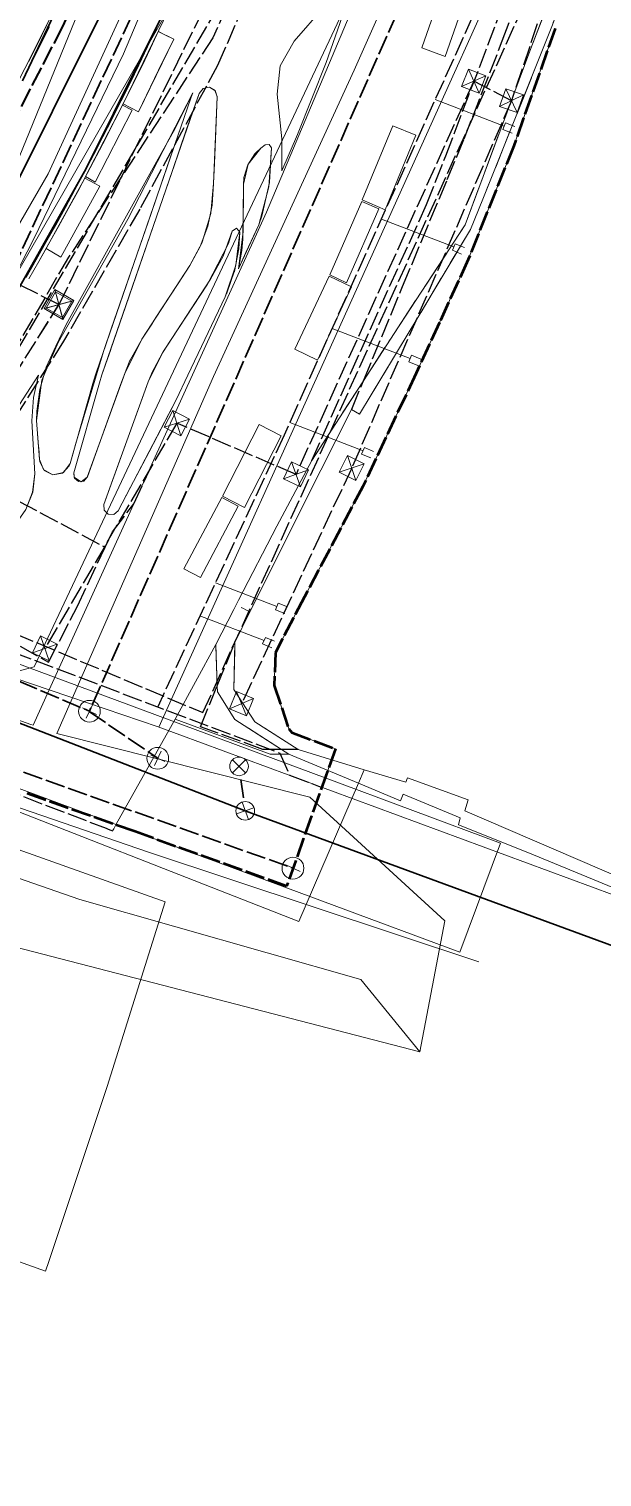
# Model space of a CAD drawing. Header units: metres. Extents: x 105014 to 106600, y 111320 to 118425.
# Drawn here: x 106067 to 106103.9, y 115532.5 to 115625.7 of the extents above; entities that cross this region are included whole.
import ezdxf

# ---------------------------------------------------------------- set-up
doc = ezdxf.new("R2010")
doc.units = ezdxf.units.M
doc.linetypes.add('DASHDOT', pattern=[3.556, 2.54, -0.508, 0, -0.508])
doc.linetypes.add('DASHED', pattern=[1.524, 1.27, -0.254])
for name, color, linetype, lineweight in [('00-BASE-LIMITE', 7, 'DASHED', 50), ('00-BASE-UE', 42, 'DASHED', 25), ('10-PAV-BOCACALLE', 9, 'CONTINUOUS', 13), ('10-PAV-CALZADA-MIXTA', 8, 'CONTINUOUS', 30), ('10-PAV-SARDINEL', 252, 'CONTINUOUS', 13), ('20-EP-ZONA-DURA', 253, 'CONTINUOUS', 13), ('20-EP-ZONA-VERDE', 84, 'CONTINUOUS', 13), ('30-RED-ENEL-NODOS', 11, 'CONTINUOUS', 13), ('30-RED-ENEL-PROY', 1, 'DASHED', 25), ('30-RED-ETB-EXIST', 145, 'CONTINUOUS', 13), ('30-RED-ETB-PROY', 5, 'DASHED', 25), ('30-RED-MOVISTAR-CAMARA', 141, 'CONTINUOUS', 13), ('30-RED-MOVISTAR-PROY', 4, 'DASHED', 25), ('30-RED-VANTI-EXIST', 52, 'CONTINUOUS', 13), ('30-RED-VANTI-PROY', 2, 'DASHED', 25), ('30-RED-VANTI-RETIRO', 8, 'DASHDOT', 13), ('35-RH-ACUE-DOMICILIARIA', 152, 'CONTINUOUS', 9), ('35-RH-ACUE-MATRIZ-PJ', 150, 'DASHED', 40), ('35-RH-ACUE-MENOR-EXIST', 151, 'CONTINUOUS', 13), ('35-RH-ACUE-MENOR-PROY', 5, 'DASHED', 25), ('35-RH-PLUV-COLECTOR', 96, 'CONTINUOUS', 30), ('35-RH-PLUV-NODOS', 94, 'CONTINUOUS', 13), ('36-RH-SAN-COLECTOR-PROY', 6, 'DASHED', 35), ('36-RH-SAN-POZOS', 216, 'CONTINUOUS', 13), ('60-PREDIAL-LOTE', 42, 'CONTINUOUS', 13)]:
    doc.layers.add(name, color=color, linetype=linetype, lineweight=lineweight)

# ---------------------------------------------------------------- blocks, each defined once
blk = doc.blocks.new('CAJA_ENEL')
for p, q in [((-0.6, -0.6), (0.6, 0.6)), ((-0.6, 0.6), (0.6, -0.6))]:
    blk.add_line(p, q)
blk.add_lwpolyline([(-0.6, -0.6), (0.6, -0.6), (0.6, 0.6), (-0.6, 0.6)], close=True)
blk = doc.blocks.new('CAM_MOV_CS_276')
for p, q in [((-0.7, -0.7), (0.7, 0.7)), ((-0.7, 0.7), (0.7, -0.7))]:
    blk.add_line(p, q)
blk.add_lwpolyline([(-0.7, -0.7), (0.7, -0.7), (0.7, 0.7), (-0.7, 0.7)], close=True)
blk = doc.blocks.new('POZO_SAN')
for p, q in [((-0.5, 0), (0.5, 0)), ((0, -0.5), (0, 0.5))]:
    blk.add_line(p, q)
blk.add_circle((0, 0), 0.7)
blk = doc.blocks.new('POZO_PLUV')
for p, q in [((-0.42, -0.42), (0.42, 0.42)), ((-0.42, 0.42), (0.42, -0.42))]:
    blk.add_line(p, q)
blk.add_circle((0, 0), 0.6)

msp = doc.modelspace()

# ---------------------------------------------------------------- linework, layer by layer
at = {"layer": '00-BASE-LIMITE'}
msp.add_lwpolyline([(106100.9161, 115625.7259), (106098.2487, 115618.1665), (106095.3243, 115610.8549), (106093.4633, 115606.7883), (106091.9703, 115603.5261), (106088.5403, 115596.2497), (106084.7771, 115589.1307), (106082.9157, 115585.5657), (106082.8355, 115583.4405), (106083.7687, 115580.6431), (106083.9703, 115580.4075), (106086.7767, 115579.3457), (106083.6329, 115570.5257), (106076.4867, 115573.0729), (106073.8867, 115574.0247), (106066.7305, 115576.5507)], dxfattribs=at)
at = {"layer": '00-BASE-UE'}
msp.add_lwpolyline([(106100.9161, 115625.7259), (106098.2487, 115618.1665), (106095.3243, 115610.8549), (106093.4633, 115606.7883), (106091.9703, 115603.5261), (106088.5403, 115596.2497), (106084.7771, 115589.1307), (106082.9157, 115585.5657), (106082.8355, 115583.4405), (106083.7687, 115580.6431), (106083.9703, 115580.4075), (106086.7767, 115579.3457), (106083.6329, 115570.5257), (106076.4867, 115573.0729), (106073.8867, 115574.0247), (106066.7305, 115576.5507)], dxfattribs=at)
at = {"layer": '10-PAV-BOCACALLE'}
msp.add_lwpolyline([(106060.9911, 115586.8201), (106086.1121, 115577.4814), (106097.3905, 115573.2887), (106094.7771, 115566.2587), (106062.4089, 115578.2915)], dxfattribs=at)
at = {"layer": '10-PAV-CALZADA-MIXTA'}
for points in [[(106066.6379, 115622.3617), (106071.8968, 115633.4406)], [(106076.001, 115627.3337), (106070.7374, 115616.7001), (106064.8985, 115606.3711)]]:
    msp.add_lwpolyline(points, dxfattribs=at)
at = {"layer": '10-PAV-SARDINEL'}
for points in [[(106075.9658, 115626.7813), (106075.4188, 115625.6119), (106074.8647, 115624.4458), (106074.3038, 115623.283), (106073.7359, 115622.1236), (106073.1611, 115620.9676), (106072.5794, 115619.815), (106071.9908, 115618.6659), (106071.3954, 115617.5204), (106070.7932, 115616.3784), (106070.1842, 115615.24), (106069.5684, 115614.1053), (106068.9458, 115612.9743), (106068.3165, 115611.847), (106067.6805, 115610.7235), (106067.0378, 115609.6038)], [(106068.3684, 115625.8269), (106067.7987, 115624.6683), (106067.2219, 115623.5132), (106066.6379, 115622.3617)], [(106066.8647, 115609.7038), (106067.5068, 115610.8225), (106068.1422, 115611.945), (106068.7709, 115613.0712), (106069.3929, 115614.2012), (106070.0081, 115615.3349), (106070.6165, 115616.4722), (106071.2182, 115617.6131), (106071.8131, 115618.7576), (106072.4011, 115619.9056), (106072.9822, 115621.0571), (106073.5565, 115622.2121), (106074.1239, 115623.3704), (106074.6843, 115624.5321), (106075.2378, 115625.6972)], [(106067.0432, 115623.6031), (106067.6195, 115624.7571), (106068.1887, 115625.9146)]]:
    msp.add_lwpolyline(points, dxfattribs=at)
at = {"layer": '20-EP-ZONA-DURA'}
for points in [[(106086.1773, 115623.5353), (106088.3937, 115629.8667), (106087.9417, 115629.3105), (106084.1117, 115624.9157), (106083.2156, 115623.3222), (106083.0273, 115621.5037), (106083.3219, 115618.6099), (106083.3303, 115616.5699), (106084.3229, 115618.8977), (106086.1773, 115623.5353)], [(106095.5507, 115628.8237), (106094.0411, 115629.3521), (106092.3327, 115624.4725), (106093.8329, 115623.9157), (106095.5507, 115628.8237)], [(106069.9554, 115596.8324), (106070.3992, 115596.541), (106070.7997, 115596.8373), (106070.8131, 115596.8745), (106072.1697, 115600.6319), (106072.9441, 115602.7769), (106073.342, 115603.8601), (106073.3451, 115603.8678), (106073.5486, 115604.3415), (106073.5642, 115604.3757), (106074.3617, 115605.8), (106074.7815, 115606.4431), (106074.9902, 115606.7629), (106075.1753, 115607.0465), (106076.655, 115609.3138), (106077.4021, 115610.4585), (106078.1949, 115611.9522), (106078.2036, 115611.9725), (106078.7611, 115613.822), (106078.7648, 115613.8402), (106078.9289, 115615.7553), (106078.9823, 115617.0407), (106079.0697, 115619.1451), (106079.0702, 115619.1555), (106079.1603, 115621.3239), (106079.1602, 115621.3489), (106079.0183, 115621.7363), (106078.6597, 115621.9403), (106078.2542, 115621.8644), (106077.9937, 115621.5445), (106077.178, 115619.1776), (106076.2797, 115616.5711), (106075.2583, 115613.6073), (106073.0662, 115607.2467), (106072.3171, 115605.0729), (106072.3125, 115605.0596), (106071.7495, 115603.4261), (106071.5865, 115602.9067), (106069.9435, 115597.1129), (106069.9385, 115597.0917), (106069.9554, 115596.8324)], [(106069.2141, 115597.1099), (106069.6452, 115597.5715), (106069.6985, 115597.7153), (106070.0923, 115599.1039), (106071.8707, 115605.0053), (106072.3476, 115606.3893), (106074.9061, 115613.8034), (106075.9287, 115616.7667), (106076.8279, 115619.3727), (106076.8231, 115619.3754), (106077.4651, 115621.2383), (106077.5887, 115621.5777), (106076.4607, 115619.2946), (106075.2601, 115617.1391), (106073.7584, 115614.4427), (106069.4341, 115606.6787), (106068.7893, 115605.2727), (106068.1575, 115603.9227), (106067.7415, 115602.4914), (106067.7406, 115602.4873), (106067.5555, 115601.0879), (106067.5553, 115601.0846), (106067.5389, 115600.4875), (106067.6721, 115598.8033), (106067.6754, 115598.7613), (106067.7365, 115597.9891), (106067.7444, 115597.8624), (106067.7466, 115597.8481), (106068.0286, 115597.2821), (106068.5935, 115596.9985), (106069.2141, 115597.1099)], [(106090.4721, 115619.4627), (106088.5057, 115614.6833), (106089.9725, 115614.0455), (106091.9505, 115618.8545), (106090.4721, 115619.4627)], [(106080.841, 115614.2297), (106080.8143, 115612.1898), (106080.8124, 115612.1577), (106080.7475, 115611.441), (106080.5271, 115610.2615), (106081.0128, 115611.3027), (106081.8479, 115613.0931), (106082.0366, 115613.6438), (106082.0379, 115613.6478), (106082.5309, 115615.8164), (106082.5315, 115615.8199), (106082.6505, 115618.0465), (106082.5066, 115618.265), (106082.2443, 115618.2337), (106081.9777, 115618.0201), (106081.6316, 115617.6944), (106081.6047, 115617.6707), (106081.5881, 115617.6454), (106081.1393, 115616.9569), (106081.1377, 115616.9535), (106080.8975, 115616.1931), (106080.881, 115616.1449), (106080.8779, 115616.0618), (106080.8531, 115615.7033), (106080.8497, 115615.2931), (106080.841, 115614.2297)], [(106089.5661, 115614.1131), (106088.4659, 115614.5915), (106086.4097, 115609.8621), (106087.4925, 115609.3445), (106089.5661, 115614.1131)], [(106080.2661, 115610.0579), (106080.2703, 115610.0733), (106080.5579, 115611.5381), (106080.6277, 115612.6151), (106080.4102, 115612.8613), (106080.1365, 115612.6797), (106079.8854, 115611.8858), (106078.5317, 115609.2619), (106075.7547, 115605.0067), (106075.6459, 115604.8399), (106074.9316, 115603.5136), (106074.9274, 115603.5041), (106074.7177, 115602.9775), (106074.3343, 115601.9156), (106073.3439, 115599.1727), (106072.4521, 115596.7027), (106071.8689, 115595.0875), (106071.8795, 115594.7208), (106072.1375, 115594.46), (106072.5041, 115594.4455), (106072.7819, 115594.6851), (106073.5831, 115596.1927), (106074.7781, 115598.4701), (106076.1349, 115601.0631), (106076.1513, 115601.0974), (106076.5327, 115601.8233), (106077.2843, 115603.4017), (106079.6695, 115608.4489), (106079.718, 115608.5551), (106079.7711, 115608.6662), (106079.7814, 115608.694), (106080.2661, 115610.0579)], [(106087.8167, 115609.0945), (106086.3675, 115609.7715), (106084.1713, 115605.0711), (106085.6159, 115604.3831), (106087.8167, 115609.0945)], [(106067.4355, 115597.0589), (106067.2389, 115600.4761), (106067.343, 115601.9618), (106067.6681, 115603.4153), (106060.6977, 115592.6837), (106060.1923, 115591.2695), (106060.4621, 115589.7921), (106065.2555, 115592.9909), (106066.1635, 115593.773), (106066.8544, 115594.7522), (106067.2871, 115595.8697), (106067.4355, 115597.0589)], [(106079.4995, 115595.6297), (106080.9147, 115594.8839), (106083.2909, 115599.5093), (106081.8701, 115600.2391), (106079.4995, 115595.6297)], [(106080.5143, 115594.9819), (106079.4529, 115595.5413), (106077.0279, 115590.9415), (106078.0893, 115590.3819), (106080.5143, 115594.9819)]]:
    msp.add_lwpolyline(points, close=True, dxfattribs=at)
for points in [[(106067.0378, 115609.6038), (106067.6805, 115610.7235), (106068.1559, 115611.5617), (106069.1073, 115611.0095), (106071.6069, 115615.5693), (106070.6437, 115616.0975), (106070.6907, 115616.1857), (106071.2999, 115615.8403), (106073.6881, 115620.4595), (106073.0673, 115620.7805), (106073.1128, 115620.8695), (106074.0897, 115620.3645), (106075.3879, 115623.0341), (106076.3659, 115625.0379), (106076.3634, 115625.0398), (106075.8039, 115625.3131), (106075.3768, 115625.5207), (106075.4188, 115625.6119), (106075.9658, 115626.7813)], [(106100.9161, 115625.7259), (106098.2487, 115618.1665), (106095.3243, 115610.8549), (106093.4633, 115606.7883), (106091.9703, 115603.5261), (106088.5403, 115596.2497), (106084.7771, 115589.1307), (106082.9157, 115585.5657), (106082.8355, 115583.4405), (106083.7687, 115580.6431), (106083.9703, 115580.4075), (106086.7767, 115579.3457), (106086.1122, 115577.4814), (106060.9911, 115586.8201)]]:
    msp.add_lwpolyline(points, dxfattribs=at)
at = {"layer": '20-EP-ZONA-VERDE'}
for points in [[(106086.1773, 115623.5353), (106084.3229, 115618.8977), (106083.3303, 115616.5699), (106083.3219, 115618.6099), (106083.0273, 115621.5037), (106083.2156, 115623.3223), (106084.1117, 115624.9157), (106087.9417, 115629.3105), (106088.3937, 115629.8667), (106086.1773, 115623.5353)], [(106095.5507, 115628.8237), (106093.8329, 115623.9157), (106092.3327, 115624.4725), (106094.0411, 115629.3521), (106095.5507, 115628.8237)], [(106076.3639, 115625.0409), (106074.0897, 115620.3645), (106073.1121, 115620.8699), (106075.3759, 115625.5211), (106076.3639, 115625.0409)], [(106079.1603, 115621.3239), (106078.9289, 115615.7553), (106078.8483, 115614.3576), (106078.562, 115612.9907), (106078.0764, 115611.6814), (106077.4021, 115610.4585), (106074.3059, 115605.7145), (106073.2127, 115603.5209), (106070.7997, 115596.8373), (106070.5748, 115596.5862), (106070.2384, 115596.5617), (106069.9795, 115596.7779), (106069.9435, 115597.1129), (106071.5865, 115602.9067), (106071.7495, 115603.4261), (106077.9937, 115621.5445), (106078.2596, 115621.8677), (106078.6721, 115621.9384), (106079.0304, 115621.7223), (106079.1603, 115621.3239)], [(106077.4651, 115621.2383), (106071.3713, 115603.5563), (106071.2017, 115603.0159), (106069.6985, 115597.7153), (106069.2811, 115597.1496), (106068.5944, 115596.9983), (106067.978, 115597.3365), (106067.7365, 115597.9891), (106067.5389, 115600.4875), (106067.8859, 115603.0895), (106068.9221, 115605.5007), (106073.4222, 115613.4493), (106077.5887, 115621.5777), (106077.4651, 115621.2383)], [(106073.6881, 115620.4595), (106071.2999, 115615.8403), (106070.6907, 115616.1857), (106073.0673, 115620.7805), (106073.6881, 115620.4595)], [(106091.9505, 115618.8545), (106089.9725, 115614.0455), (106088.5057, 115614.6833), (106090.4721, 115619.4627), (106091.9505, 115618.8545)], [(106082.6505, 115618.0465), (106082.488, 115615.5296), (106081.8479, 115613.0931), (106080.5271, 115610.2615), (106080.8279, 115612.6371), (106080.8531, 115615.7033), (106081.1524, 115616.9848), (106081.9777, 115618.0201), (106082.2443, 115618.2337), (106082.5066, 115618.265), (106082.6505, 115618.0465)], [(106071.6069, 115615.5693), (106069.1073, 115611.0095), (106068.1559, 115611.5617), (106070.6437, 115616.0975), (106071.6069, 115615.5693)], [(106089.5661, 115614.1131), (106087.4925, 115609.3445), (106086.4097, 115609.8621), (106088.4659, 115614.5915), (106089.5661, 115614.1131)], [(106080.6277, 115612.6151), (106080.3743, 115610.4822), (106079.6695, 115608.4489), (106077.2843, 115603.4017), (106076.5327, 115601.8233), (106072.7819, 115594.6851), (106072.5041, 115594.4455), (106072.1375, 115594.46), (106071.8795, 115594.7208), (106071.8689, 115595.0875), (106074.7177, 115602.9775), (106075.6459, 115604.8399), (106078.7419, 115609.5839), (106079.5593, 115611.0777), (106080.1365, 115612.6797), (106080.4111, 115612.8612), (106080.6277, 115612.6151)], [(106087.8167, 115609.0945), (106085.6159, 115604.3831), (106084.1713, 115605.0711), (106086.3675, 115609.7715), (106087.8167, 115609.0945)], [(106067.2389, 115600.4761), (106067.4355, 115597.0589), (106067.2884, 115595.8753), (106066.8562, 115594.7555), (106066.1648, 115593.7744), (106065.2555, 115592.9909), (106060.4621, 115589.7921), (106060.1923, 115591.2694), (106060.6977, 115592.6837), (106067.6681, 115603.4153), (106067.3435, 115601.9649), (106067.2389, 115600.4761)], [(106083.2909, 115599.5093), (106080.9147, 115594.8839), (106079.4995, 115595.6297), (106081.8701, 115600.2391), (106083.2909, 115599.5093)], [(106080.5143, 115594.9819), (106078.0893, 115590.3819), (106077.0279, 115590.9415), (106079.4529, 115595.5413), (106080.5143, 115594.9819)]]:
    msp.add_lwpolyline(points, close=True, dxfattribs=at)
msp.add_lwpolyline([(106068.5057, 115626.5673), (106065.0461, 115619.7351)], dxfattribs=at)
at = {"layer": '30-RED-ENEL-PROY'}
for points in [[(106102.6795, 115634.6785), (106098.1059, 115621.0757)], [(106068.9837, 115607.9495), (106079.6659, 115629.7637)], [(106095.6783, 115622.3293), (106084.2391, 115597.0231)], [(106098.1059, 115621.0757), (106095.6783, 115622.3293)], [(106098.1059, 115621.0757), (106087.8235, 115597.4317)], [(106061.1367, 115595.4651), (106068.9837, 115607.9495)], [(106076.5657, 115600.3175), (106068.0717, 115585.8195)], [(106084.2391, 115597.0231), (106076.5657, 115600.3175)], [(106087.8235, 115597.4317), (106080.7285, 115582.2685)]]:
    msp.add_lwpolyline(points, dxfattribs=at)
at = {"layer": '30-RED-ETB-EXIST'}
for points in [[(106057.662, 115595.036), (106057.975, 115595.502), (106076.401, 115627.619), (106076.589, 115628.185)], [(106057.662, 115595.036), (106057.343, 115594.531), (106053.571, 115581.196), (106053.382, 115580.729), (106053.728, 115579.944), (106054.195, 115579.755), (106074.74, 115572.699), (106096.013, 115565.648)]]:
    msp.add_lwpolyline(points, dxfattribs=at)
at = {"layer": '30-RED-ETB-PROY'}
msp.add_lwpolyline([(106059.959, 115593.988), (106060.171, 115594.482), (106079.016, 115626.736), (106079.328, 115627.328)], dxfattribs=at)
at = {"layer": '30-RED-MOVISTAR-PROY'}
for points in [[(106078.2457, 115581.6845), (106113.7481, 115659.95)], [(106068.9761, 115607.9575), (106036.0071, 115624.2965)], [(106061.1303, 115595.4707), (106068.9761, 115607.9575)], [(106059.1081, 115589.7386), (106078.2457, 115581.6845)]]:
    msp.add_lwpolyline(points, dxfattribs=at)
at = {"layer": '30-RED-VANTI-EXIST'}
for points in [[(106105.5859, 115636.3905), (106104.4291, 115635.9209), (106100.7373, 115625.9515), (106096.2693, 115614.7351), (106095.4597, 115612.7907), (106092.0811, 115607.1239), (106088.3197, 115600.9019), (106087.8128, 115601.2007)], [(106088.5836, 115603.053), (106090.5447, 115606.0793), (106095.1201, 115613.0773), (106099.3423, 115624.4329), (106103.5545, 115635.3219), (106103.7205, 115635.8711), (106105.1357, 115636.5773), (106105.155, 115636.6089)], [(106085.2509, 115597.9099), (106088.5836, 115603.053)], [(106081.2656, 115588.1762), (106085.8435, 115597.2949), (106087.8128, 115601.2007)], [(106087.8128, 115601.2007), (106087.8067, 115601.2043)], [(106087.8128, 115601.2007), (106087.8263, 115601.2275)], [(106080.5453, 115588.9202), (106083.0077, 115593.6797), (106085.2509, 115597.9099)], [(106079.0719, 115586.0723), (106080.2417, 115588.3334)], [(106080.2417, 115588.3334), (106080.5453, 115588.9202)], [(106080.8498, 115588.3908), (106080.7097, 115588.4631)], [(106081.0119, 115588.3072), (106080.8498, 115588.3908)], [(106080.3101, 115586.2015), (106081.2656, 115588.1762)], [(106081.142, 115588.2401), (106081.0119, 115588.3072)], [(106081.2656, 115588.1762), (106081.142, 115588.2401)], [(106076.4545, 115581.2597), (106079.0719, 115586.0723)], [(106079.163, 115583.4047), (106079.0719, 115586.0723)], [(106084.3668, 115579.3053), (106081.5969, 115581.0931), (106080.2427, 115583.1683), (106080.3101, 115586.2015)], [(106083.3117, 115579.3119), (106080.3063, 115581.2425), (106079.1761, 115583.0231), (106079.163, 115583.4047)], [(106072.668, 115574.5012), (106076.4545, 115581.2597)], [(106083.7719, 115579.0163), (106082.5741, 115579.0107), (106076.4545, 115581.2597)], [(106083.7719, 115579.0163), (106083.3117, 115579.3119)], [(106088.2497, 115577.1405), (106083.7719, 115579.0163)], [(106088.6259, 115578.0153), (106084.3668, 115579.3053)], [(106088.2497, 115577.1405), (106088.6213, 115578.0053)], [(106088.6345, 115578.0127), (106088.6259, 115578.0153)], [(106088.6345, 115578.0127), (106088.6259, 115578.0153)], [(106088.6345, 115578.0127), (106091.3041, 115577.2041), (106091.4115, 115577.4983), (106095.3145, 115576.0639), (106095.0947, 115575.3577), (106106.7111, 115570.3599), (106107.7081, 115571.0647), (106110.0129, 115576.9021)], [(106061.7229, 115577.1243), (106084.4281, 115568.2461), (106088.2497, 115577.1405)], [(106107.6435, 115570.2683), (106106.3899, 115569.7043), (106099.1531, 115572.6791), (106094.6871, 115574.4603), (106094.7981, 115574.9157), (106091.1357, 115576.4397), (106090.9673, 115576.0021), (106088.2497, 115577.1405)], [(106072.5063, 115574.2127), (106072.5967, 115574.374)], [(106072.5967, 115574.374), (106072.668, 115574.5012)], [(106072.4333, 115574.0823), (106072.5063, 115574.2127)]]:
    msp.add_lwpolyline(points, dxfattribs=at)
at = {"layer": '30-RED-VANTI-PROY'}
for points in [[(106085.2509, 115597.9099), (106087.7643, 115603.5491), (106092.6309, 115614.3857), (106093.8737, 115617.5215), (106097.9149, 115628.1395), (106101.4657, 115637.7643), (106106.3301, 115645.1449)], [(106088.5836, 115603.053), (106091.0975, 115609.1125), (106093.9753, 115616.0055), (106095.0581, 115618.6137), (106097.5091, 115624.9177), (106101.7709, 115635.9651), (106102.5381, 115637.9299), (106105.155, 115636.6089)], [(106087.8263, 115601.2275), (106088.5836, 115603.053)], [(106079.163, 115583.4047), (106080.3101, 115586.2015)], [(106083.3117, 115579.3119), (106082.0981, 115579.3193), (106078.0863, 115580.7793), (106079.163, 115583.4047)], [(106001.2819, 115531.2845), (106008.6651, 115538.1045), (106008.7077, 115540.0701), (106024.5389, 115555.0947), (106024.2389, 115556.2041), (106033.7571, 115565.6421), (106035.4811, 115564.0477), (106040.1761, 115568.7901), (106048.8343, 115576.0473), (106052.9459, 115581.1393), (106056.7347, 115580.0923), (106072.0128, 115574.2432)], [(106084.3668, 115579.3053), (106083.3117, 115579.3119)], [(106072.0128, 115574.2432), (106072.1483, 115574.1914)], [(106072.1483, 115574.1914), (106072.3194, 115574.1259)], [(106072.3194, 115574.1259), (106072.4333, 115574.0823)]]:
    msp.add_lwpolyline(points, dxfattribs=at)
at = {"layer": '30-RED-VANTI-RETIRO'}
for points in [[(106105.5859, 115636.3905), (106104.4291, 115635.9209), (106100.7373, 115625.9515), (106096.2693, 115614.7351), (106095.4597, 115612.7907), (106092.0811, 115607.1239), (106088.3197, 115600.9019), (106087.8128, 115601.2007)], [(106088.5836, 115603.053), (106090.5447, 115606.0793), (106095.1201, 115613.0773), (106099.3423, 115624.4329), (106103.5545, 115635.3219), (106103.7205, 115635.8711), (106105.1357, 115636.5773), (106105.155, 115636.6089)], [(106085.2509, 115597.9099), (106088.5836, 115603.053)], [(106087.8128, 115601.2007), (106087.8067, 115601.2043)], [(106079.163, 115583.4047), (106079.0719, 115586.0723)], [(106084.3668, 115579.3053), (106081.5969, 115581.0931), (106080.2427, 115583.1683), (106080.3101, 115586.2015)], [(106083.3117, 115579.3119), (106080.3063, 115581.2425), (106079.1761, 115583.0231), (106079.163, 115583.4047)], [(106083.7719, 115579.0163), (106083.3117, 115579.3119)]]:
    msp.add_lwpolyline(points, dxfattribs=at)
at = {"layer": '35-RH-ACUE-DOMICILIARIA'}
for points in [[(106097.6391, 115619.4375), (106093.1953, 115621.1529)], [(106098.1416, 115618.9796), (106097.5508, 115619.2258), (106097.7273, 115619.6492), (106098.318, 115619.403)], [(106094.3936, 115611.6581), (106089.7322, 115613.457)], [(106094.8962, 115611.2002), (106094.3054, 115611.4464), (106094.4819, 115611.8698), (106095.0726, 115611.6236)], [(106091.5861, 115604.4816), (106086.5607, 115606.4201)], [(106092.0886, 115604.0237), (106091.4979, 115604.2699), (106091.6743, 115604.6933), (106092.2651, 115604.4471)], [(106088.5509, 115598.5367), (106083.8295, 115600.3586)], [(106089.0535, 115598.0788), (106088.4627, 115598.325), (106088.6392, 115598.7484), (106089.2299, 115598.5022)], [(106083.0048, 115588.5252), (106079.0564, 115590.0506)], [(106083.5073, 115588.0673), (106082.9165, 115588.3135), (106083.093, 115588.7368), (106083.6837, 115588.4906)], [(106082.1775, 115586.32), (106078.0578, 115587.9111)], [(106082.68, 115585.8621), (106082.0893, 115586.1083), (106082.2657, 115586.5316), (106082.8565, 115586.2854)]]:
    msp.add_lwpolyline(points, dxfattribs=at)
at = {"layer": '35-RH-ACUE-MATRIZ-PJ'}
msp.add_lwpolyline([(106085.5284, 115662.1472), (106086.2811, 115661.6428), (106075.7397, 115641.0131), (106069.2346, 115625.8922), (106062.0271, 115612.0321), (106060.0123, 115608.1575), (106050.2889, 115593.9159), (106043.6118, 115584.9729), (106041.2357, 115581.8805)], dxfattribs=at)
at = {"layer": '35-RH-ACUE-MENOR-EXIST'}
for points in [[(106092.21, 115559.86), (106051.9336, 115570.2856), (106049.1367, 115582.0593), (106055.1257, 115590.3796), (106057.7833, 115594.2454), (106061.5161, 115600.8048), (106067.3449, 115612.1428), (106073.1428, 115624.0939), (106076.4895, 115632.036), (106081.0313, 115642.989), (106084.4744, 115652.4101), (106087.2778, 115661.7933), (106090.2407, 115672.1949), (106091.3027, 115679.3652), (106091.5923, 115682.0019), (106093.0734, 115693.9871), (106094.1048, 115704.2344), (106094.4909, 115717.3211), (106094.7169, 115726.6058), (106095.2961, 115743.409), (106095.5213, 115752.7659), (106095.9073, 115762.8256), (106096.0038, 115772.8255)], [(106067.18, 115580.92), (106067.32, 115580.87), (106068.359, 115583.1541), (106082.34, 115613.89), (106101.85, 115660.16), (106106.75, 115671.78)], [(106092.21, 115559.86), (106093.8252, 115568.2947), (106085.1184, 115576.252), (106068.8364, 115580.3365), (106078.922, 115603.329), (106087.9766, 115623.0304), (106094.081, 115636.7706), (106103.4741, 115659.0934), (106104.5743, 115661.1227), (106107.4166, 115661.5389), (106118.4608, 115659.6097), (106160.594, 115633.49), (106164.9316, 115631.0255), (106168.8439, 115628.9009), (106171.2253, 115628.476), (106179.3901, 115626.8613), (106187.1296, 115625.9265)], [(106086.03, 115660.88), (106079.82, 115641.52), (106068.28, 115616.36), (106061.54, 115604.73), (106055.26, 115594.68)], [(106101.45, 115638.45), (106075.3976, 115580.7598)], [(106070.32, 115569.65), (106050.4394, 115576.5719), (106040.9144, 115582.0658), (106032.1245, 115589.1063), (106023.5044, 115597.4653)], [(106075.37, 115580.77), (106069.6724, 115582.7075), (106068.359, 115583.1541), (106055.02, 115587.69), (106053.8051, 115588.4163), (106052.21, 115589.37)], [(106051.27, 115586.6), (106052.2964, 115586.2336), (106067.18, 115580.92)], [(106111.63, 115567.39), (106075.37, 115580.77)], [(106092.21, 115559.86), (106051.9336, 115570.2856), (106050.0914, 115578.0406)], [(106092.21, 115559.86), (106088.41, 115564.5), (106070.32, 115569.65)]]:
    msp.add_lwpolyline(points, dxfattribs=at)
at = {"layer": '35-RH-ACUE-MENOR-PROY'}
for points in [[(106100.246, 115775.258), (106100.0242, 115735.922), (106099.2396, 115725.5443), (106099.1892, 115719.0635), (106099.0758, 115718.0358), (106096.653, 115696.0768), (106096.4509, 115689.9056), (106095.2274, 115674.2401), (106094.8885, 115669.9121), (106091.9715, 115659.0727), (106087.8139, 115645.5004), (106083.3406, 115632.8972), (106079.1934, 115623.3474), (106074.182, 115614.0878), (106069.2824, 115605.5963), (106060.9608, 115592.5533), (106058.9866, 115588.9599), (106054.5101, 115580.8154), (106053.6004, 115579.1562), (106051.2455, 115576.3533), (106050.7692, 115575.5472), (106050.937, 115574.5123)], [(106104.7661, 115636.4288), (106103.0427, 115637.4467), (106099.9995, 115636.2592), (106083.4645, 115599.5462), (106075.3448, 115582.0638)], [(106081.6206, 115631.3697), (106078.8935, 115625.1283), (106069.6021, 115611), (106065.0009, 115603.1491), (106061.7047, 115598.6091), (106058.9214, 115594.7769), (106058.3768, 115594.0261), (106057.8323, 115593.2754), (106057.508, 115592.7836), (106049.8515, 115581.1491), (106048.5837, 115579.2218), (106047.6619, 115578.8383), (106045.7477, 115576.7646), (106043.6396, 115574.3376), (106034.7986, 115564.087), (106033.3898, 115562.4558), (106031.2526, 115562.4963), (106020.1278, 115551.8293), (106008.2124, 115540.4042), (106008.2861, 115538.2142), (106005.9283, 115535.9366), (105986.7794, 115518.0839)], [(105979.4416, 115510.6825), (106006.1191, 115535.4571), (106008.7101, 115537.9419), (106008.6192, 115540.082), (106031.2653, 115561.9525), (106034.053, 115561.8586), (106048.8002, 115576.1267), (106058.5622, 115590.6054), (106060.8402, 115589.1468), (106062.4939, 115588.2137), (106068.3089, 115584.9325), (106070.1659, 115588.543), (106071.953, 115592.3308), (106072.4212, 115593.3301), (106073.8006, 115595.1272), (106074.8001, 115597.2949)], [(106064.6426, 115595.2832), (106065.0654, 115595.9999), (106071.953, 115592.3308)], [(106057.8323, 115593.2754), (106058.878, 115592.5665), (106059.4346, 115588.5494), (106061.6978, 115587.2185), (106083.2068, 115579.0815), (106083.8274, 115577.6552), (106085.8965, 115576.8766)]]:
    msp.add_lwpolyline(points, dxfattribs=at)
at = {"layer": '35-RH-PLUV-COLECTOR'}
for points in [[(106078.92, 115641.223), (106061.6323, 115606.5438)], [(106078.92, 115641.223), (106061.6323, 115606.5438)], [(106080.9687, 115575.3656), (106050.1606, 115587.3407)], [(106080.9687, 115575.3656), (106050.1606, 115587.3407)], [(106080.6873, 115577.3861), (106080.8515, 115576.2075)], [(106080.9687, 115575.3656), (106111.39, 115564.19)]]:
    msp.add_lwpolyline(points, dxfattribs=at)
at = {"layer": '36-RH-SAN-COLECTOR-PROY'}
for points in [[(106065.9885, 115610.1773), (106081.4038, 115643.0485)], [(106097.4531, 115641.9641), (106070.9425, 115581.7739)], [(106052.3891, 115589.7211), (106070.9425, 115581.7739)], [(106070.9165, 115581.7642), (106075.338, 115578.746)], [(106062.4, 115579.38), (106084.0424, 115571.6749)]]:
    msp.add_lwpolyline(points, dxfattribs=at)
at = {"layer": '60-PREDIAL-LOTE'}
for points in [[(106067.3849, 115584.6414), (106065.0116, 115584.0005), (106060.522, 115584.6506), (106053.4387, 115585.6764), (106057.1885, 115594.8635), (106085.9728, 115665.3856), (106088.2671, 115676.7339), (106104.6165, 115666.729), (106102.3516, 115658.873), (106070.1911, 115590.5988), (106067.3849, 115584.6414)], [(106050.5681, 115578.4931), (106051.5139, 115578.1568), (106075.8153, 115569.5163), (106072.0731, 115557.6238), (106068.3282, 115546.3669), (106068.1167, 115545.7312), (106031.2151, 115558.9568), (106031.7352, 115559.4818), (106050.2886, 115578.2109), (106050.3558, 115578.2906), (106050.423, 115578.3571), (106050.4955, 115578.4285), (106050.5681, 115578.4931)]]:
    msp.add_lwpolyline(points, close=True, dxfattribs=at)

# ---------------------------------------------------------------- block references
at = {"layer": '30-RED-ENEL-NODOS'}
for p, rotation in [((106095.6781, 115622.3293), 68.4), ((106098.1057, 115621.0757), 70.6), ((106068.9836, 115607.9495), 60.1), ((106076.5658, 115600.3174), 63.1), ((106084.239, 115597.0231), 64.5), ((106087.8235, 115597.4317), 63.4), ((106068.0717, 115585.8194), 64.4), ((106080.7285, 115582.2685), 67.8)]:
    msp.add_blockref('CAJA_ENEL', p, dxfattribs=dict(at, rotation=rotation))
at = {"layer": '30-RED-MOVISTAR-CAMARA', "rotation": 59.9}
msp.add_blockref('CAM_MOV_CS_276', (106068.976, 115607.9574), dxfattribs=at)
at = {"layer": '35-RH-PLUV-NODOS'}
msp.add_blockref('POZO_PLUV', (106080.57, 115578.228), dxfattribs=at)
at = {"layer": '35-RH-PLUV-NODOS', "rotation": 245}
msp.add_blockref('POZO_PLUV', (106080.9687, 115575.3656), dxfattribs=at)
at = {"layer": '36-RH-SAN-POZOS', "rotation": 245}
for p in [(106070.9425, 115581.7739), (106075.338, 115578.746), (106084.0424, 115571.6749)]:
    msp.add_blockref('POZO_SAN', p, dxfattribs=at)

doc.saveas('drawing.dxf')
